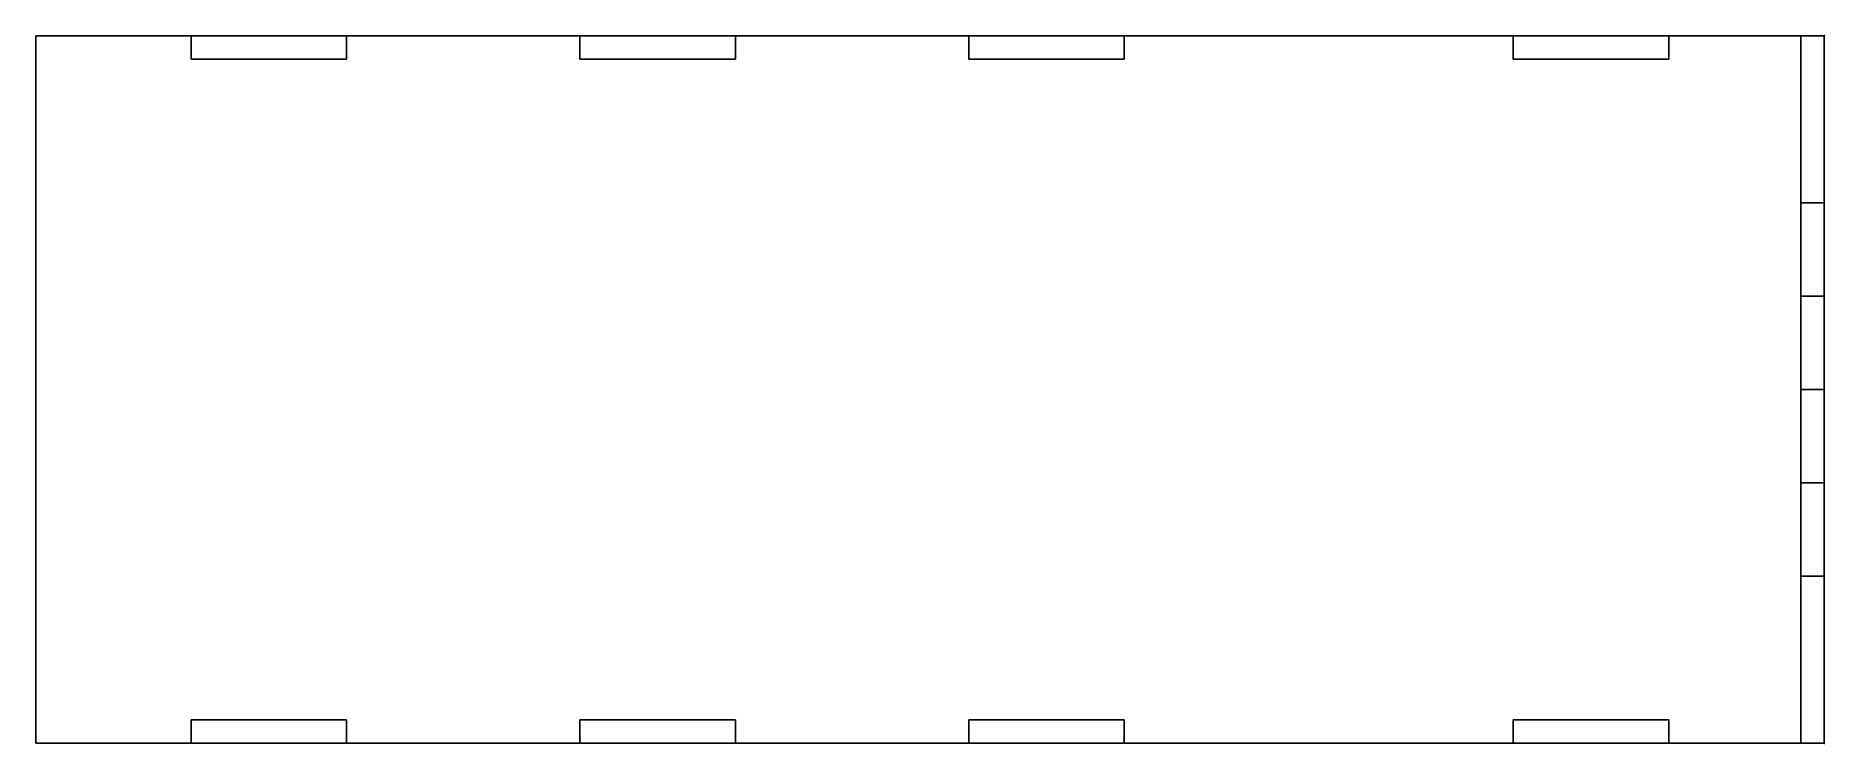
# Model space of a CAD drawing. Header units: centimetres. Extents: x -23 to 0, y 0 to 9.1.
import ezdxf

# ---------------------------------------------------------------- set-up
doc = ezdxf.new("R2010")
doc.units = ezdxf.units.CM
doc.header["$MEASUREMENT"] = 0
for name, color, linetype in [('Back wall v5_Sketch1', 7, 'Continuous'), ('Back wall v5_Sketch2', 7, 'Continuous'), ('Back wall v5_Sketch3', 7, 'Continuous'), ('Back wall v5_Sketch4', 7, 'Continuous'), ('Back wall v5_Sketch5', 7, 'Continuous')]:
    doc.layers.add(name, color=color, linetype=linetype)

msp = doc.modelspace()

# ---------------------------------------------------------------- linework, layer by layer
at = {"layer": 'Back wall v5_Sketch1'}
for p, q in [((-23, 9.1, 0.3), (-23, 0, 0.3)), ((0, 9.1, 0.3), (-23, 9.1, 0.3)), ((-0.3, 0, 0.3), (-0.3, 9.1, 0.3)), ((-0.3, 9.1, 0.3), (0, 9.1, 0.3)), ((0, 0, 0.3), (0, 9.1, 0.3)), ((0, 9.1, 0.3), (0, 0, 0.3)), ((-23, 0, 0.3), (0, 0, 0.3)), ((0, 0, 0.3), (-0.3, 0, 0.3))]:
    msp.add_line(p, q, dxfattribs=at)
msp.add_point((0, 0, 0.3), dxfattribs=at)
at = {"layer": 'Back wall v5_Sketch2'}
for p, q in [((-0.3, 0, 0.3), (0, 0, 0.3)), ((-0.3, 0, 1.5), (0, 0, 1.5)), ((0, 0, 5.1), (-0.3, 0, 5.1)), ((-0.3, 0, 5.1), (-0.3, 0, 3.9)), ((0, 0, 2.7), (-0.3, 0, 2.7)), ((0, 0, 6.3), (-0.3, 0, 6.3)), ((-0.3, 0, 2.7), (-0.3, 0, 1.5)), ((-0.3, 0, 3.9), (0, 0, 3.9)), ((-0.3, 0, 6.3), (-0.3, 0, 0.3)), ((0, 0, 1.5), (0, 0, 2.7)), ((0, 0, 0.3), (0, 0, 6.3)), ((0, 0, 3.9), (0, 0, 5.1))]:
    msp.add_line(p, q, dxfattribs=at)
msp.add_point((0, 0), dxfattribs=at)
at = {"layer": 'Back wall v5_Sketch3'}
for p, q in [((0, 9.1, 1.5), (-0.3, 9.1, 1.5)), ((0, 9.1, 0.3), (-0.3, 9.1, 0.3)), ((-0.3, 9.1, 0.3), (-0.3, 9.1, 6.3)), ((-0.3, 9.1, 6.3), (0, 9.1, 6.3)), ((0, 9.1, 2.7), (-0.3, 9.1, 2.7)), ((0, 9.1, 3.9), (-0.3, 9.1, 3.9)), ((0, 9.1, 5.1), (-0.3, 9.1, 5.1)), ((0, 9.1, 6.3), (0, 9.1, 0.3))]:
    msp.add_line(p, q, dxfattribs=at)
msp.add_point((0, 9.1), dxfattribs=at)
at = {"layer": 'Back wall v5_Sketch4'}
for p, q in [((-23, 9.1), (-21.002, 9.1)), ((-23, 0), (-23, 9.1)), ((-21.002, 9.1), (-21.002, 8.8)), ((-19.002, 9.1), (-16.002, 9.1)), ((-19.002, 8.8), (-19.002, 9.1)), ((-16.002, 9.1), (-16.002, 8.8)), ((-14.002, 8.8), (-14.002, 9.1)), ((-14.002, 9.1), (-11.002, 9.1)), ((-11.002, 9.1), (-11.002, 8.8)), ((-9.002, 9.1), (-4, 9.1)), ((-9.002, 8.8), (-9.002, 9.1)), ((-4, 9.1), (-4, 8.8)), ((-2, 8.8), (-2, 9.1)), ((-2, 9.1), (0, 9.1)), ((0, 9.1), (0, 0)), ((-21.002, 8.8), (-19.002, 8.8)), ((-16.002, 8.8), (-14.002, 8.8)), ((-11.002, 8.8), (-9.002, 8.8)), ((-4, 8.8), (-2, 8.8)), ((-0.3, 5.75), (-0.3, 6.95)), ((-0.3, 6.95), (0, 6.95)), ((0, 6.95), (0, 5.75)), ((0, 5.75), (-0.3, 5.75)), ((0, 4.55), (0, 5.75)), ((0, 4.55), (-0.3, 4.55)), ((0, 4.55), (0, 3.35)), ((0, 3.35), (-0.3, 3.35)), ((-0.3, 3.35), (-0.3, 2.15)), ((0, 2.15), (0, 3.35)), ((-0.3, 2.15), (0, 2.15)), ((-19.002, 0.3), (-21.002, 0.3)), ((-21.002, 0.3), (-21.002, 0)), ((-19.002, 0), (-19.002, 0.3)), ((-16.002, 0.3), (-16.002, 0)), ((-14.002, 0.3), (-16.002, 0.3)), ((-14.002, 0), (-14.002, 0.3)), ((-9.002, 0.3), (-11.002, 0.3)), ((-11.002, 0.3), (-11.002, 0)), ((-9.002, 0), (-9.002, 0.3)), ((-2, 0.3), (-4, 0.3)), ((-4, 0.3), (-4, 0)), ((-2, 0), (-2, 0.3)), ((-21.002, 0), (-23, 0)), ((-16.002, 0), (-19.002, 0)), ((-11.002, 0), (-14.002, 0)), ((-4, 0), (-9.002, 0)), ((0, 0), (-2, 0))]:
    msp.add_line(p, q, dxfattribs=at)
msp.add_point((0, 0), dxfattribs=at)
at = {"layer": 'Back wall v5_Sketch5'}
for p, q in [((0, 8.8, 1.5), (0, 9.1, 1.5)), ((0, 9.1, 5.1), (0, 8.8, 5.1)), ((0, 8.8, 3.9), (0, 9.1, 3.9)), ((0, 9.1, 3.9), (0, 9.1, 5.1)), ((0, 9.1, 1.5), (0, 9.1, 2.7)), ((0, 9.1, 2.7), (0, 8.8, 2.7)), ((0, 8.8, 5.1), (0, 8.8, 5.6)), ((0, 6.95, 0.3), (0, 8.8, 0.3)), ((0, 8.8, 2.7), (0, 8.8, 3.9)), ((0, 8.8, 5.6), (0, 0.3, 5.6)), ((0, 8.8, 0.3), (0, 8.8, 1.5)), ((0, 0.8, 4.65), (0, 8.3, 4.65)), ((0, 0.8, 1.85), (0, 8.3, 1.85)), ((0, 0.8, 2.2), (0, 8.3, 2.2)), ((0, 4.55, 5), (0, 8.3, 5)), ((0, 8.3, 1.85), (0, 8.3, 5)), ((0, 4.55, 2.2), (0, 8.11, 2.2)), ((0, 8.11, 2.2), (0, 8.11, 4.65)), ((0, 6.95), (0, 6.95, 0.3)), ((0, 5.75), (0, 6.95)), ((0, 5.7, 1.2), (0, 6.15, 1.2)), ((0, 6.15, 1.2), (0, 6.15, 0.75)), ((0, 6.15, 0.75), (0, 5.7, 0.75)), ((0, 3.35, 0.3), (0, 5.75, 0.3)), ((0, 5.75, 0.3), (0, 5.75)), ((0, 5.25, 1.2), (0, 5.7, 1.2)), ((0, 5.7, 0.75), (0, 5.7, 1.2)), ((0, 4.8, 1.2), (0, 5.25, 1.2)), ((0, 5.25, 1.2), (0, 5.25, 0.75)), ((0, 5.25, 0.75), (0, 4.8, 0.75)), ((0, 4.55, 1.2), (0, 4.8, 1.2)), ((0, 4.8, 0.75), (0, 4.8, 1.2)), ((0, 4.55, 1.85), (0, 4.55, 1.2)), ((0, 4.55, 5), (0, 0.8, 5)), ((0, 4.55, 1.2), (0, 4.3, 1.2)), ((0, 4.55, 2.2), (0, 0.99, 2.2)), ((0, 4.55, 5.6), (0, 4.55, 5)), ((0, 4.3, 1.2), (0, 3.85, 1.2)), ((0, 3.85, 0.75), (0, 4.3, 0.75)), ((0, 4.3, 0.75), (0, 4.3, 1.2)), ((0, 3.85, 1.2), (0, 3.4, 1.2)), ((0, 3.85, 1.2), (0, 3.85, 0.75)), ((0, 2.95, 0.75), (0, 3.4, 0.75)), ((0, 3.4, 1.2), (0, 2.95, 1.2)), ((0, 3.4, 0.75), (0, 3.4, 1.2)), ((0, 2.15), (0, 3.35)), ((0, 3.35), (0, 3.35, 0.3)), ((0, 2.95, 1.2), (0, 2.95, 0.75)), ((0, 0.3, 0.3), (0, 2.15, 0.3)), ((0, 2.15, 0.3), (0, 2.15)), ((0, 0.99, 2.2), (0, 0.99, 4.65)), ((0, 0.8, 5), (0, 0.8, 1.85)), ((0, 0.8, 3.425), (0, 0.8, 4.65)), ((0, 0.8, 3.425), (0, 0.8, 2.2)), ((0, 0.3, 5.1), (0, 0, 5.1)), ((0, 0.3, 2.7), (0, 0, 2.7)), ((0, 0.3, 1.5), (0, 0.3, 0.3)), ((0, 0, 1.5), (0, 0.3, 1.5)), ((0, 0.3, 5.6), (0, 0.3, 5.1)), ((0, 0.3, 3.9), (0, 0.3, 2.7)), ((0, 0, 3.9), (0, 0.3, 3.9)), ((0, 0, 5.1), (0, 0, 3.9)), ((0, 0, 2.7), (0, 0, 1.5))]:
    msp.add_line(p, q, dxfattribs=at)
at = {"layer": 'Back wall v5_Sketch5', "extrusion": (1, 0, 0)}
for centre in [(8.3, 5), (8.3, 1.85), (0.8, 1.85), (0.8, 5)]:
    msp.add_circle(centre, 0.125, dxfattribs=at)
at = {"layer": 'Back wall v5_Sketch5'}
msp.add_point((0, 0), dxfattribs=at)

doc.saveas('drawing.dxf')
